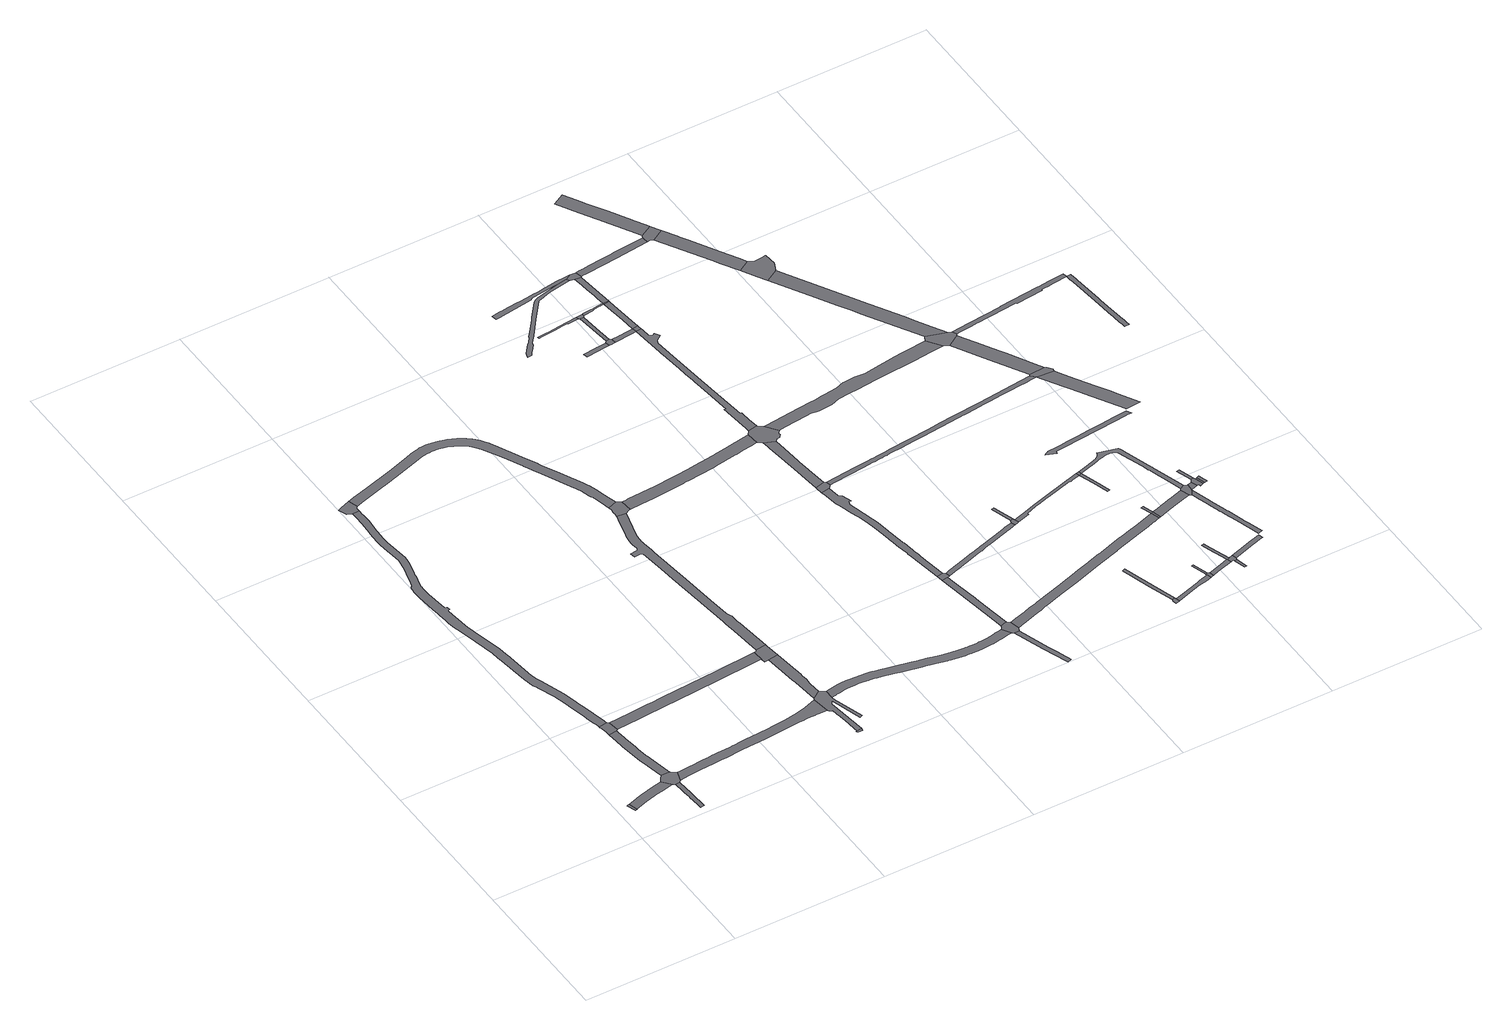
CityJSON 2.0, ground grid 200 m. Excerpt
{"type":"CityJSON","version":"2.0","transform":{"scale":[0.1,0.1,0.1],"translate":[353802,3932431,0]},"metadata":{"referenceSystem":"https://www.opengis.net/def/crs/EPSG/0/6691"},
"CityObjects":{
"road1":{"type":"Road","geometry":[{"type":"MultiSurface","lod":"1","boundaries":[[[0,1,2,3,4,5]]]}]},
"road2":{"type":"Road","attributes":{"RoadStructureAttribute.sectionType":"1"},"geometry":[{"type":"MultiSurface","lod":"1","boundaries":[[[6,7,8,9,10,1,0,11,12,13,14,15,16,17,18]]]}]},
"road3":{"type":"Road","attributes":{"RoadStructureAttribute.sectionType":"1"},"geometry":[{"type":"MultiSurface","lod":"1","boundaries":[[[19,20,21,22,23,24,25,26,27,28,29,30,31,32]]]}]},
"road4":{"type":"Road","geometry":[{"type":"MultiSurface","lod":"1","boundaries":[[[17,23,22,33,34,35,36,37,38,18]]]}]},
"road5":{"type":"Road","attributes":{"RoadStructureAttribute.sectionType":"1"},"geometry":[{"type":"MultiSurface","lod":"1","boundaries":[[[39,40,41,42,43,44,45,46,47,48,49,36,35,50,51,52,53,54,55,56,57,58,59,60]]]}]},
"road6":{"type":"Road","geometry":[{"type":"MultiSurface","lod":"1","boundaries":[[[61,62,63,64,65,66,67,39,60,68,69]]]}]},
"road7":{"type":"Road","attributes":{"RoadStructureAttribute.sectionType":"1"},"geometry":[{"type":"MultiSurface","lod":"1","boundaries":[[[70,71,72,73,74,75,76,77,78,79,80,81,82,83,84,85,86,87,88,89,90,91,92,93,94,95,96,97,98,99,100,101,102,103,104,105,106,107,108,109,110,111,112,113,114,115,116,117,118,119,120,121,122,123,124,125,126,127,128,129,130,131,132,133,134,135,136,137,138,139,140,141,142,62,61,143,144,145,146,147,148,149,150,151,152,153,154,155,156,157,158,159,160,161,162,163,164,165,166,167,168,169,170,171,172,173,174,175,176,177,178,179,180,181,182,183,184,185,186,187,188,189,190,191,192,193,194,195,196,197,198,199]]]}]},
"road8":{"type":"Road","geometry":[{"type":"MultiSurface","lod":"1","boundaries":[[[199,198,200,201,202,203,204,205,206]]]}]},
"road9":{"type":"Road","attributes":{"RoadStructureAttribute.sectionType":"1"},"geometry":[{"type":"MultiSurface","lod":"1","boundaries":[[[33,207,208,209,210,211,212,213,214,215,216,217,218,219,220,221,222,223,224,225,226,227,228,229,230,231,232,233,234,235,236,237,238,239,240,241,242,243,244,245,246,247,248,249,250,251,252,253,254,255,256,257,34]]]}]},
"road10":{"type":"Road","attributes":{"RoadStructureAttribute.sectionType":"1"},"geometry":[{"type":"MultiSurface","lod":"1","boundaries":[[[258,259,260,261,262,263,264,265,69,68,266,267,268,269,270,271,272,273,274,275,276,277]]]}]},
"road11":{"type":"Road","geometry":[{"type":"MultiSurface","lod":"1","boundaries":[[[278,279,280,281,282,283,284]]]}]},
"road12":{"type":"Road","attributes":{"RoadStructureAttribute.sectionType":"1"},"geometry":[{"type":"MultiSurface","lod":"1","boundaries":[[[201,285,286,287,288,289,290,291,292,293,294,295,296,297,298,299,300,301,302,303,304,305,306,307,308,309,310,311,312,313,314,315,316,317,318,319,320,321,322,323,324,325,326,327,328,329,330,331,332,333,334,335,336,337,338,339,340,341,342,343,344,345,346,347,348,349,350,351,352,353,354,355,356,357,358,359,360,361,362,363,364,365,366,367,368,369,370,371,372,373,202]]]}]},
"road13":{"type":"Road","geometry":[{"type":"MultiSurface","lod":"1","boundaries":[[[374,375,376,377,234,233,378,379,380,381,382,383,384,385,282,281,386,387,388,389,390,391,392,393,394,395,396]]]}]},
"road14":{"type":"Road","geometry":[{"type":"MultiSurface","lod":"1","boundaries":[[[375,397,398,399,400,401,402,403,404,405,406,407,408,409,410,411,412,413,414,376]]]}]},
"road15":{"type":"Road","geometry":[{"type":"MultiSurface","lod":"1","boundaries":[[[415,411,410,416,417,418,419,258,277]]]}]},
"road16":{"type":"Road","geometry":[{"type":"MultiSurface","lod":"1","boundaries":[[[420,421,422,423,424,425,426,427,428,429,430,431,432,433,434,435,436,437,438,439,440,441,442,443,444,445,446,447,448,449,450,451,452,453,454,455,456,457,458,459,460,461,462,463,464,465,466,467,468,469,470,471,472,473,418,417]]]}]},
"road17":{"type":"Road","geometry":[{"type":"MultiSurface","lod":"1","boundaries":[[[331,474,475,476,477,478,443,442,479,480,481,332]]]}]},
"road18":{"type":"Road","attributes":{"RoadStructureAttribute.sectionType":"1"},"geometry":[{"type":"MultiSurface","lod":"1","boundaries":[[[396,482,483,484,485,486,487,488,489,490,491,492,493,494,495,496,497,498,499,500,501,502,503,504,505,506,507,508,509,510,511,512,513,514,515,516,517,518,519,520,521,522,523,524,525,526,527,528,529,530,531,532,533,534,535,536,537,538,539,540,541,542,543,544,545,546,547,548,549,550,551,552,553,554,555,556,557,558,559,560,561,562,563,564,565,566,567,568,569,570,571,572,573,574,575,576,577,578,579,580,581,582,583,584,585,586,587,588,589,590,591,592,593,374]]]}]},
"road19":{"type":"Road","attributes":{"RoadStructureAttribute.sectionType":"1"},"geometry":[{"type":"MultiSurface","lod":"1","boundaries":[[[594,595,596,597,598,599,600,601,602,603,604,605,606,607,608,609,481,480,610,611,612,613,614,615,616,617,618,619,620,621,622,623]]]}]},
"road20":{"type":"Road","geometry":[{"type":"MultiSurface","lod":"1","boundaries":[[[624,625,626,627,628,629,630,631,541,540,632,633]]]}]},
"road21":{"type":"Road","attributes":{"RoadStructureAttribute.sectionType":"1"},"geometry":[{"type":"MultiSurface","lod":"1","boundaries":[[[632,634,635,636,637,638,639,640,641,633]]]}]},
"road22":{"type":"Road","attributes":{"RoadStructureAttribute.sectionType":"1"},"geometry":[{"type":"MultiSurface","lod":"1","boundaries":[[[627,642,643,644,645,646,647,648,649,650,651,652,653,654,628]]]}]},
"road23":{"type":"Road","geometry":[{"type":"MultiSurface","lod":"1","boundaries":[[[655,656,657,651,650,658]]]}]},
"road24":{"type":"Road","attributes":{"RoadStructureAttribute.sectionType":"1"},"geometry":[{"type":"MultiSurface","lod":"1","boundaries":[[[659,660,661,662,663,664,665,666,667,668,669,670,671,672,673,674,675,676,677,678,657,656,679,680,681,682,683,684,685,686,687,688,689,690,691,692,693,694,695,696,697,698,699,700,701,702]]]}]},
"road25":{"type":"Road","geometry":[{"type":"MultiSurface","lod":"1","boundaries":[[[703,704,705,706,707,708,659,702]]]}]},
"road26":{"type":"Road","attributes":{"RoadStructureAttribute.sectionType":"1"},"geometry":[{"type":"MultiSurface","lod":"1","boundaries":[[[709,710,711,712,713,714,715,716,717,718,719,720,721,722,723]]]}]},
"road27":{"type":"Road","attributes":{"RoadStructureAttribute.sectionType":"1"},"geometry":[{"type":"MultiSurface","lod":"1","boundaries":[[[724,725,726,727,728,729,730,731,732,733]]]}]},
"road28":{"type":"Road","attributes":{"RoadStructureAttribute.sectionType":"1"},"geometry":[{"type":"MultiSurface","lod":"1","boundaries":[[[734,735,736,737,738,739,740,741,742,743,744,745,746,747,748,749,750,751,752,753,754,755,756,757,758,759,760,761,762,763,764,765,766,767,768,769,770,771,772]]]}]},
"road29":{"type":"Road","attributes":{"RoadStructureAttribute.sectionType":"1"},"geometry":[{"type":"MultiSurface","lod":"1","boundaries":[[[773,774,775,776,777,778,779,780,781,707,706,782,783,784,785,786,787,788]]]}]},
"road30":{"type":"Road","attributes":{"RoadStructureAttribute.sectionType":"1"},"geometry":[{"type":"MultiSurface","lod":"1","boundaries":[[[789,790,791,792,793,794,795,796,797,798,799,800,801,802,803,804,805,806,807,808,809,810,811,734,812]]]}]},
"road31":{"type":"Road","geometry":[{"type":"MultiSurface","lod":"1","boundaries":[[[594,623,773,788,813,814,815,816,817,818,819,820]]]}]},
"road32":{"type":"Road","geometry":[{"type":"MultiSurface","lod":"1","boundaries":[[[733,732,821,822,823,824,825,826]]]}]},
"road33":{"type":"Road","attributes":{"RoadStructureAttribute.sectionType":"1"},"geometry":[{"type":"MultiSurface","lod":"1","boundaries":[[[825,827,828,829,830,831,832,826]]]}]},
"road34":{"type":"Road","geometry":[{"type":"MultiSurface","lod":"1","boundaries":[[[723,722,833,830,829,834,835]]]}]},
"road35":{"type":"Road","attributes":{"RoadStructureAttribute.sectionType":"1"},"geometry":[{"type":"MultiSurface","lod":"1","boundaries":[[[836,837,838,839,840,841,842,843,844,845,846,847,848,849,850,851,852,853,854,855,856,857,858,859,860,861,862,863,864,865,866,867,868,869,870,655,658]]]}]},
"road36":{"type":"Road","attributes":{"RoadStructureAttribute.sectionType":"1"},"geometry":[{"type":"MultiSurface","lod":"1","boundaries":[[[819,871,872,873,874,875,876,877,878,879,880,881,882,883,884,885,886,887,888,889,890,891,892,893,894,895,896,897,898,899,900,901,902,903,904,905,820]]]}]},
"road37":{"type":"Road","attributes":{"RoadStructureAttribute.sectionType":"1"},"geometry":[{"type":"MultiSurface","lod":"1","boundaries":[[[906,907,908,909,910,911,912,913,824,823,914,915,916,917,918,889]]]}]},
"road38":{"type":"Road","attributes":{"RoadStructureAttribute.sectionType":"1"},"geometry":[{"type":"MultiSurface","lod":"1","boundaries":[[[834,919,920,921,922,923,924,925,926,927,928,929,930,931,932,933,934,935,936,835]]]}]},
"road39":{"type":"Road","geometry":[{"type":"MultiSurface","lod":"1","boundaries":[[[906,889,888,937]]]}]},
"road40":{"type":"Road","attributes":{"RoadStructureAttribute.sectionType":"1"},"geometry":[{"type":"MultiSurface","lod":"1","boundaries":[[[938,939,940,906,937,941,942,943,928]]]}]},
"road41":{"type":"Road","geometry":[{"type":"MultiSurface","lod":"1","boundaries":[[[943,944,929,928]]]}]},
"road42":{"type":"Road","attributes":{"RoadStructureAttribute.sectionType":"1"},"geometry":[{"type":"MultiSurface","lod":"1","boundaries":[[[945,946,947,948,949,950,951,952,929,944]]]}]},
"road43":{"type":"Road","geometry":[{"type":"MultiSurface","lod":"1","boundaries":[[[734,772,953,954,955,956,957,947,946,958,959,812]]]}]},
"road44":{"type":"Road","attributes":{"RoadStructureAttribute.sectionType":"1"},"geometry":[{"type":"MultiSurface","lod":"1","boundaries":[[[624,960,961,962,963,964,965,966,967,968,969,970,971,972,973,974,975,976,977,978,979,980,981,982,983,984,985,986,987,988,989,990,991,992,993,994,995,996,997,998,999,1000,1001,1002,1003,1004,1005,1006,1007,1008,1009,1010,1011,1012,1013,1014,1015,1016,1017,1018,1019,625]]]}]},
"road45":{"type":"Road","geometry":[{"type":"MultiSurface","lod":"1","boundaries":[[[853,1020,1021,1022,1023,1024,854]]]}]},
"road46":{"type":"Road","attributes":{"RoadStructureAttribute.sectionType":"1"},"geometry":[{"type":"MultiSurface","lod":"1","boundaries":[[[1023,1025,1026,1024]]]}]},
"road47":{"type":"Road","attributes":{"RoadStructureAttribute.sectionType":"1"},"geometry":[{"type":"MultiSurface","lod":"1","boundaries":[[[1027,1028,1029,1030,1031,1032]]]}]},
"road48":{"type":"Road","geometry":[{"type":"MultiSurface","lod":"1","boundaries":[[[1031,1033,1034,1035,1036,1032]]]}]},
"road49":{"type":"Road","attributes":{"RoadStructureAttribute.sectionType":"1"},"geometry":[{"type":"MultiSurface","lod":"1","boundaries":[[[1037,1038,1039,1040,1041,1042,1043,1044,1045,1046,1047,1048,959,958,1049,1050,1051,1052,1053,1054,1055]]]}]},
"road50":{"type":"Road","attributes":{"RoadStructureAttribute.sectionType":"1"},"geometry":[{"type":"MultiSurface","lod":"1","boundaries":[[[1056,1057,1058,1059,1060,1061,1036,1035,1062,1063,1064,1065,1066]]]}]},
"road51":{"type":"Road","attributes":{"RoadStructureAttribute.sectionType":"1"},"geometry":[{"type":"MultiSurface","lod":"1","boundaries":[[[817,1067,1068,1069,1070,1071,1072,1073,1074,1075,1076,1077,1078,1079,1080,1081,1082,1083,1084,1085,1086,1087,1088,1089,1090,1091,1092,1093,1094,1095,1096,1097,1098,1099,1100,1101,1102,1103,1104,1105,1106,1107,1108,1109,818]]]}]},
"road52":{"type":"Road","attributes":{"RoadStructureAttribute.sectionType":"1"},"geometry":[{"type":"MultiSurface","lod":"1","boundaries":[[[1110,1111,1112,1113,1114,1115,1116,1117,1118,1119,1120,1121,1122,1123,704,703,1124,1125,1126,1127,1128,1129,1130,1131,1132,1133,1134,1135,1136,1137,1138,1139,1140,1141,1142,1143,1144,1145,1146,1147,1148,1149,1150,1151,1152,1153,1154,1155,1156,1157,1158,1159,1160,1161,1162,1163,1164]]]}]},
"road53":{"type":"Road","attributes":{"RoadStructureAttribute.sectionType":"1"},"geometry":[{"type":"MultiSurface","lod":"1","boundaries":[[[1021,1165,1166,1167,1168,1169,1170,1171,1172,1173,1174,1175,1176,1177,1178,1179,1180,1181,1182,1022]]]}]},
"road54":{"type":"Road","attributes":{"RoadStructureAttribute.sectionType":"1"},"geometry":[{"type":"MultiSurface","lod":"1","boundaries":[[[1183,1184,1185,1186,1187,1188]]]}]},
"road55":{"type":"Road","geometry":[{"type":"MultiSurface","lod":"1","boundaries":[[[1066,1189,1190,1191,1183,1188,1056]]]}]},
"road56":{"type":"Road","attributes":{"function":"3","RoadStructureAttribute.sectionType":"1"},"geometry":[{"type":"MultiSurface","lod":"1","boundaries":[[[1192,1193,1194,1195,1196,1197,1198,1199,1200,1201,1202,1203,1204,1205,1206]]]}]},
"road57":{"type":"Road","geometry":[{"type":"MultiSurface","lod":"1","boundaries":[[[1205,1055,1054,1207,1208,1209,1210,1206]]]}]},
"road58":{"type":"Road","attributes":{"RoadStructureAttribute.sectionType":"1"},"geometry":[{"type":"MultiSurface","lod":"1","boundaries":[[[1190,1211,1212,1213,1214,1215,1216,1217,1218,1191]]]}]},
"road59":{"type":"Road","attributes":{"function":"3","RoadStructureAttribute.sectionType":"1"},"geometry":[{"type":"MultiSurface","lod":"1","boundaries":[[[1219,1220,1221,1222,1223,1224,1210,1209,1225,1226,1227,1228,1229,1230]]]}]},
"road60":{"type":"Road","geometry":[{"type":"MultiSurface","lod":"1","boundaries":[[[1231,1232,1176,1175]]]}]},
"road61":{"type":"Road","attributes":{"RoadStructureAttribute.sectionType":"1"},"geometry":[{"type":"MultiSurface","lod":"1","boundaries":[[[1175,1233,1234,1235,1236,1237,1231]]]}]},
"road62":{"type":"Road","attributes":{"RoadStructureAttribute.sectionType":"1"},"geometry":[{"type":"MultiSurface","lod":"1","boundaries":[[[1238,1239,1240,1241,1242,1216]]]}]},
"road63":{"type":"Road","attributes":{"RoadStructureAttribute.sectionType":"1"},"geometry":[{"type":"MultiSurface","lod":"1","boundaries":[[[1243,1244,1245,1246,1247,1248,1249]]]}]},
"road64":{"type":"Road","geometry":[{"type":"MultiSurface","lod":"1","boundaries":[[[1250,1249,1248,993,992]]]}]},
"road65":{"type":"Road","geometry":[{"type":"MultiSurface","lod":"1","boundaries":[[[1215,1251,1252,1253,1254,1255,1256,1238,1216]]]}]},
"road66":{"type":"Road","attributes":{"RoadStructureAttribute.sectionType":"1"},"geometry":[{"type":"MultiSurface","lod":"1","boundaries":[[[1257,1258,1259,1254,1253]]]}]},
"road67":{"type":"Road","geometry":[{"type":"MultiSurface","lod":"1","boundaries":[[[1229,1260,1261,1262,1263,1264,1265,1266,1267,1230]]]}]},
"road68":{"type":"Road","attributes":{"RoadStructureAttribute.sectionType":"1"},"geometry":[{"type":"MultiSurface","lod":"1","boundaries":[[[1268,1269,1270,1271,1272,1273,1274,1275,1276,1277,1249,1250,1278,1279,1280,1281]]]}]},
"road69":{"type":"Road","attributes":{"RoadStructureAttribute.sectionType":"1"},"geometry":[{"type":"MultiSurface","lod":"1","boundaries":[[[1282,1283,1284,1256,1255,1285,1286,1287,1288,1289]]]}]},
"road70":{"type":"Road","attributes":{"RoadStructureAttribute.sectionType":"1"},"geometry":[{"type":"MultiSurface","lod":"1","boundaries":[[[1290,1291,1292,1293,1294,1295,1296,1297,1298,1299,1300,1301,1302,1303,1304,1305,1306,1307,1308,1309,1310,1311,1312,1313,1314,1315,1316,1317,1318,1319,1320,1321,1322,1323,1324,1325,1326,1327,1328,1232,1231]]]}]},
"road71":{"type":"Road","attributes":{"function":"3","RoadStructureAttribute.sectionType":"1"},"geometry":[{"type":"MultiSurface","lod":"1","boundaries":[[[1329,1330,1331,1332,1333,1334,1335,1336,1337,1338,1339,1340,1262,1261]]]}]},
"road72":{"type":"Road","attributes":{"RoadStructureAttribute.sectionType":"1"},"geometry":[{"type":"MultiSurface","lod":"1","boundaries":[[[1341,1342,1343,1344,1345,1346,1347,1348,1349,1350,1351,1352,1353,1354,1355,1356,1357,1358,1359,1360,1361,1362,1363,1364,1365,1366,1367,1368]]]}]},
"road73":{"type":"Road","geometry":[{"type":"MultiSurface","lod":"1","boundaries":[[[1280,1369,1370,1371,1310,1309,1372,1281]]]}]},
"road74":{"type":"Road","attributes":{"RoadStructureAttribute.sectionType":"1"},"geometry":[{"type":"MultiSurface","lod":"1","boundaries":[[[1369,1373,1374,1375,1376,1377,1378,1379,1380,1381,1382,1383,1384,1385,1386,1387,1388,1389,1390,1391,1392,1393,1394,1395,1396,1397,1398,1399,1400,1370]]]}]},
"road75":{"type":"Road","geometry":[{"type":"MultiSurface","lod":"1","boundaries":[[[1333,1087,1086,1401,1402,1403,1404,1334]]]}]},
"road76":{"type":"Road","attributes":{"RoadStructureAttribute.sectionType":"1"},"geometry":[{"type":"MultiSurface","lod":"1","boundaries":[[[1405,1406,1407,1371,1370]]]}]},
"road77":{"type":"Road","geometry":[{"type":"MultiSurface","lod":"1","boundaries":[[[1406,1408,1409,1410,1411,1412,1413,1407]]]}]},
"road78":{"type":"Road","attributes":{"RoadStructureAttribute.sectionType":"1"},"geometry":[{"type":"MultiSurface","lod":"1","boundaries":[[[1414,1415,1413,1412]]]}]},
"road79":{"type":"Road","attributes":{"RoadStructureAttribute.sectionType":"1"},"geometry":[{"type":"MultiSurface","lod":"1","boundaries":[[[1416,1417,1411,1410]]]}]},
"road80":{"type":"Road","geometry":[{"type":"MultiSurface","lod":"1","boundaries":[[[1416,1418,1419,1417]]]}]},
"road81":{"type":"Road","attributes":{"function":"3","RoadStructureAttribute.sectionType":"1"},"geometry":[{"type":"MultiSurface","lod":"1","boundaries":[[[1420,1421,1422,1423,1424,1425,1426,1402,1401,1427,1428,1429]]]}]},
"road82":{"type":"Road","geometry":[{"type":"MultiSurface","lod":"1","boundaries":[[[1110,1164,1430,1431,1432,1420,1429]]]}]},
"road83":{"type":"Road","attributes":{"RoadStructureAttribute.sectionType":"1"},"geometry":[{"type":"MultiSurface","lod":"1","boundaries":[[[1433,1434,1435,1436,1437,1438,1439,1440,1441,1442,1443,1444,1445,1446,1447,1430,1164]]]}]},
"road84":{"type":"Road","attributes":{"RoadStructureAttribute.sectionType":"1"},"geometry":[{"type":"MultiSurface","lod":"1","boundaries":[[[1448,1449,1450,1451,1452,1453,1454,1455,1456,1457,1458,1459,1460,1461,1462,1463,1464,1465,1466,1467,1468,1469,1470,1471,1472,1473,1404,1403,1474,1475,1476,1477,1478,1479,1480,1481,1482,1483,1484,1485,1486,1487,1488,1489,1490,1491,1492,1493,1494,1465,1495,1496,1497,1498,1499,1500,1501,1502,1503,1504,1505,1506]]]}]}
},
"vertices":[
[214,457,0],[177,574,0],[168,572,0],[148,565,0],[188,450,0],[215,456,0],
[586,692,0],[383,641,0],[356,632,0],[308,616,0],[268,604,0],[216,458,0],[374,510,0],[515,549,0],[520,550,0],[650,578,0],[768,600,0],[783,603,0],[687,710,0],
[899,120,0],[884,343,0],[883,364,0],[870,591,0],[808,583,0],[812,533,0],[815,498,0],[822,421,0],[831,319,0],[831,314,0],[842,166,0],[844,133,0],[847,104,0],[899,113,0],
[891,615,0],[931,746,0],[862,800,0],[747,800,0],[735,782,0],[728,772,0],
[610,1703,0],[623,1562,0],[624,1551,0],[640,1392,0],[642,1367,0],[642,1366,0],[651,1310,0],[678,1148,0],[679,1140,0],[703,1021,0],[742,825,0],[854,830,0],[853,834,0],[806,1070,0],[788,1160,0],[783,1186,0],[760,1327,0],[755,1365,0],[733,1553,0],[731,1570,0],[719,1680,0],[716,1713,0],
[696,1891,0],[586,1874,0],[588,1858,0],[589,1855,0],[593,1829,0],[601,1783,0],[603,1769,0],[735,1731,0],[720,1873,0],
[111,6372,0],[112,6355,0],[112,6246,0],[102,6060,0],[102,6052,0],[97,5959,0],[95,5898,0],[97,5838,0],[98,5818,0],[105,5751,0],[133,5539,0],[137,5488,0],[135,5462,0],[126,5388,0],[119,5358,0],[92,5250,0],[87,5228,0],[79,5194,0],[71,5162,0],[66,5141,0],[59,5111,0],[34,5024,0],[19,5026,0],[16,5022,0],[14,5012,0],[9,4982,0],[5,4952,0],[5,4943,0],[3,4892,0],[4,4862,0],[6,4832,0],[23,4650,0],[37,4510,0],[38,4498,0],[40,4469,0],[50,4374,0],[50,4365,0],[56,4307,0],[59,4275,0],[64,4242,0],[70,4209,0],[77,4177,0],[85,4140,0],[85,4137,0],[109,4043,0],[109,4042,0],[122,3984,0],[213,3578,0],[226,3474,0],[228,3456,0],[283,3011,0],[304,2923,0],[306,2914,0],[309,2899,0],[313,2866,0],[313,2865,0],[331,2829,0],[341,2808,0],[426,2574,0],[435,2541,0],[445,2504,0],[450,2479,0],[477,2359,0],[485,2327,0],[496,2280,0],[512,2208,0],[530,2125,0],[541,2076,0],[564,1973,0],[574,1928,0],[577,1918,0],[581,1905,0],[585,1889,0],[687,1932,0],[613,2258,0],[590,2356,0],[586,2373,0],[581,2395,0],[539,2579,0],[431,2888,0],[412,2945,0],[411,2948,0],[392,3030,0],[338,3470,0],[335,3488,0],[322,3597,0],[229,4008,0],[216,4067,0],[206,4113,0],[196,4154,0],[165,4450,0],[167,4460,0],[174,4470,0],[183,4475,0],[191,4475,0],[186,4519,0],[179,4519,0],[170,4520,0],[162,4525,0],[156,4535,0],[127,4817,0],[120,4938,0],[120,4964,0],[121,4968,0],[131,5020,0],[135,5037,0],[145,5083,0],[149,5099,0],[159,5141,0],[160,5148,0],[167,5173,0],[174,5207,0],[180,5228,0],[207,5337,0],[214,5367,0],[223,5428,0],[227,5488,0],[222,5548,0],[194,5762,0],[188,5822,0],[187,5841,0],[185,5898,0],[187,5955,0],[192,6046,0],[193,6079,0],[202,6244,0],[202,6356,0],[201,6373,0],[201,6439,0],[111,6438,0],
[200,6493,0],[220,6521,0],[181,6637,0],[123,6617,0],[49,6591,0],[6,6574,0],[49,6463,0],
[1018,633,0],[1034,635,0],[1120,645,0],[1187,648,0],[1191,648,0],[1358,658,0],[1364,659,0],[1370,660,0],[1469,665,0],[1552,669,0],[1726,683,0],[1730,683,0],[1876,691,0],[1907,693,0],[2090,707,0],[2273,721,0],[2454,736,0],[2557,742,0],[2637,747,0],[2658,748,0],[2720,749,0],[2779,750,0],[2790,751,0],[2819,751,0],[2842,751,0],[2904,749,0],[2936,748,0],[2908,975,0],[2807,941,0],[2754,925,0],[2628,892,0],[2447,862,0],[2264,842,0],[2227,840,0],[2081,831,0],[1898,817,0],[1842,812,0],[1719,803,0],[1716,802,0],[1678,801,0],[1543,794,0],[1522,792,0],[1467,788,0],[1430,786,0],[1360,779,0],[1349,778,0],[1275,773,0],[1233,770,0],[1169,766,0],[1107,761,0],[980,750,0],
[2752,2024,0],[2223,1984,0],[1471,1928,0],[1382,1922,0],[1373,1921,0],[1331,1918,0],[1250,1912,0],[998,1892,0],[1042,1753,0],[1483,1785,0],[1505,1787,0],[1533,1789,0],[1563,1791,0],[1853,1813,0],[1919,1818,0],[2084,1830,0],[2296,1846,0],[2512,1862,0],[2738,1879,0],[2763,1880,0],
[3051,251,0],[3106,247,0],[3107,259,0],[3107,278,0],[3048,273,0],[3035,272,0],[3036,254,0],
[338,6555,0],[566,6623,0],[752,6677,0],[938,6731,0],[1161,6802,0],[1278,6839,0],[1325,6850,0],[1363,6858,0],[1398,6863,0],[1432,6864,0],[1526,6859,0],[1577,6849,0],[1600,6843,0],[1627,6837,0],[1676,6817,0],[1696,6808,0],[1719,6797,0],[1745,6782,0],[1764,6771,0],[1805,6743,0],[1845,6709,0],[1881,6672,0],[1915,6632,0],[1947,6579,0],[1953,6570,0],[1958,6560,0],[1964,6551,0],[2059,6367,0],[2133,6222,0],[2160,6163,0],[2181,6119,0],[2192,6096,0],[2201,6078,0],[2219,6040,0],[2247,5982,0],[2297,5877,0],[2484,5486,0],[2501,5450,0],[2511,5429,0],[2525,5395,0],[2562,5278,0],[2570,5254,0],[2579,5245,0],[2589,5209,0],[2607,5147,0],[2631,5044,0],[2642,4990,0],[2758,5031,0],[2749,5070,0],[2706,5242,0],[2684,5320,0],[2646,5430,0],[2632,5465,0],[2615,5499,0],[2479,5785,0],[2430,5887,0],[2378,5996,0],[2354,6044,0],[2349,6055,0],[2256,6249,0],[2098,6576,0],[2089,6594,0],[2062,6643,0],[2034,6689,0],[2001,6733,0],[1963,6778,0],[1935,6803,0],[1882,6847,0],[1852,6869,0],[1798,6901,0],[1747,6925,0],[1692,6947,0],[1639,6964,0],[1605,6973,0],[1557,6982,0],[1516,6989,0],[1450,6994,0],[1434,6995,0],[1396,6994,0],[1344,6989,0],[1317,6983,0],[1290,6977,0],[1255,6968,0],[1217,6956,0],[1142,6930,0],[981,6875,0],[851,6833,0],[468,6723,0],[267,6664,0],
[3097,1027,0],[3030,1074,0],[2924,1000,0],[2918,991,0],[2956,731,0],[2980,711,0],[2993,712,0],[3003,642,0],[3013,582,0],[3014,573,0],[3023,492,0],[3042,327,0],[3066,617,0],[3041,819,0],[3061,849,0],[3072,866,0],[3075,855,0],[3133,660,0],[3196,452,0],[3231,462,0],[3165,681,0],[3109,867,0],[3098,904,0],
[3010,1243,0],[3009,1249,0],[3009,1253,0],[3009,1261,0],[3010,1265,0],[3011,1269,0],[3017,1338,0],[3017,1339,0],[3017,1340,0],[3013,1366,0],[3008,1406,0],[3006,1423,0],[2975,1686,0],[2956,1845,0],[2825,1829,0],[2875,1400,0],[2875,1396,0],[2882,1340,0],
[2770,1824,0],[2932,2043,0],[2929,2066,0],[2797,2051,0],[2778,2026,0],
[2875,2526,0],[2869,2587,0],[2861,2684,0],[2858,2691,0],[2832,2760,0],[2832,2764,0],[2806,2987,0],[2743,3550,0],[2736,3610,0],[2717,3779,0],[2684,4072,0],[2677,4130,0],[2666,4224,0],[2661,4267,0],[2659,4291,0],[2657,4311,0],[2657,4335,0],[2658,4367,0],[2658,4392,0],[2666,4432,0],[2668,4440,0],[2670,4447,0],[2762,4803,0],[2640,4817,0],[2630,4761,0],[2560,4493,0],[2554,4470,0],[2549,4444,0],[2548,4440,0],[2545,4413,0],[2542,4387,0],[2541,4351,0],[2541,4340,0],[2541,4325,0],[2541,4321,0],[2543,4309,0],[2549,4239,0],[2551,4223,0],[2533,4201,0],[2442,4190,0],[2450,4122,0],[2539,4133,0],[2563,4114,0],[2594,3842,0],[2615,3658,0],[2617,3638,0],[2624,3576,0],[2676,3119,0],[2682,3058,0],[2728,2657,0],[2733,2611,0],[2739,2558,0],[2741,2537,0],[2744,2519,0],
[2649,4938,0],[2649,4931,0],[2647,4908,0],[2647,4875,0],[2646,4871,0],[2815,4834,0],[2833,4835,0],[2818,4995,0],
[3111,907,0],[3149,916,0],[3155,917,0],[3184,923,0],[3202,928,0],[3217,929,0],[3253,935,0],[3289,940,0],[3314,942,0],[3326,943,0],[3360,945,0],[3396,948,0],[3431,948,0],[3468,947,0],[3504,946,0],[3540,943,0],[3568,941,0],[3574,941,0],[3588,939,0],[3611,936,0],[3643,932,0],[3679,925,0],[3713,919,0],[3776,907,0],[3972,864,0],[3986,862,0],[4081,842,0],[4205,816,0],[4253,807,0],[4287,799,0],[4289,799,0],[4345,787,0],[4365,783,0],[4469,761,0],[4548,743,0],[4561,741,0],[4592,735,0],[4634,728,0],[4679,723,0],[4721,717,0],[4764,712,0],[4806,710,0],[4848,706,0],[4849,706,0],[4895,705,0],[4935,705,0],[4974,705,0],[4980,705,0],[5025,707,0],[5066,711,0],[5111,715,0],[5155,719,0],[5179,722,0],[5192,724,0],[5195,724,0],[5240,731,0],[5282,739,0],[5360,755,0],[5416,763,0],[5348,875,0],[5341,873,0],[5300,865,0],[5259,857,0],[5220,849,0],[5181,843,0],[5163,840,0],[5142,837,0],[5100,833,0],[5083,831,0],[5059,829,0],[5017,827,0],[5001,826,0],[4968,824,0],[4938,825,0],[4896,825,0],[4855,826,0],[4843,826,0],[4813,829,0],[4774,831,0],[4733,837,0],[4692,841,0],[4653,848,0],[4585,859,0],[4570,862,0],[4419,893,0],[4411,896,0],[4409,897,0],[4381,901,0],[4290,920,0],[4289,921,0],[4251,929,0],[4192,942,0],[3997,982,0],[3947,993,0],[3801,1023,0],[3739,1036,0],[3720,1040,0],[3699,1043,0],[3664,1051,0],[3625,1055,0],[3624,1055,0],[3593,1057,0],[3429,1067,0],[3411,1067,0],[3392,1067,0],[3314,1061,0],[3275,1058,0],[3238,1054,0],[3196,1047,0],[3190,1046,0],[3181,1045,0],[3158,1041,0],
[4645,5210,0],[4575,5198,0],[4341,5159,0],[4339,5158,0],[4179,5131,0],[4121,5124,0],[3855,5088,0],[3751,5075,0],[3585,5057,0],[3517,5050,0],[3512,5049,0],[3473,5044,0],[3337,5027,0],[3292,5023,0],[2906,5001,0],[2888,4999,0],[2981,4844,0],[3177,4857,0],[3586,4895,0],[3604,4897,0],[3664,4904,0],[3830,4923,0],[4024,4945,0],[4058,4951,0],[4337,4996,0],[4339,4996,0],[4359,4999,0],[4467,5017,0],[4573,5032,0],[4660,5045,0],
[5531,798,0],[5503,923,0],[5484,937,0],[5462,954,0],[5381,925,0],[5368,900,0],[5362,892,0],[5361,889,0],[5441,747,0],[5505,745,0],
[5579,339,0],[5589,312,0],[5632,200,0],[5703,3,0],[5760,23,0],[5688,221,0],[5681,238,0],[5645,332,0],
[5433,1135,0],[5404,1310,0],[5390,1399,0],[5389,1407,0],[5386,1425,0],[5369,1530,0],[5367,1542,0],[5309,1877,0],[5298,1952,0],[5216,1941,0],[5269,1615,0],[5318,1311,0],[5348,1128,0],
[5311,2017,0],[5285,2033,0],[5200,2025,0],[5328,1961,0],
[4840,3930,0],[4846,3889,0],[4881,3683,0],[4892,3639,0],[4924,3532,0],[4933,3502,0],[4964,3398,0],[4976,3360,0],[5008,3252,0],[5030,3134,0],[5057,2960,0],[5081,2807,0],[5084,2787,0],[5094,2720,0],[5113,2596,0],[5121,2546,0],[5123,2529,0],[5137,2441,0],[5149,2358,0],[5166,2250,0],[5244,2297,0],[5226,2417,0],[5223,2438,0],[5219,2465,0],[5207,2541,0],[5205,2559,0],[5182,2708,0],[5180,2717,0],[5177,2736,0],[5147,2934,0],[5140,2978,0],[5138,2994,0],[5125,3075,0],[5111,3165,0],[5090,3252,0],[5060,3380,0],[5025,3509,0],[5003,3593,0],[5017,3630,0],[5021,3641,0],[5049,3634,0],[5005,3760,0],[4970,3795,0],[4947,3945,0],
[4988,3992,0],[4975,4051,0],[4957,4065,0],[4950,4071,0],[4826,4033,0],[4829,4014,0],
[3894,7923,0],[3711,7904,0],[3643,7896,0],[3611,7893,0],[3482,7880,0],[3491,7859,0],[3541,7865,0],[3627,7874,0],[3723,7885,0],[3809,7894,0],[3896,7904,0],[3897,7893,0],[4024,7907,0],[4040,7909,0],[4036,7940,0],
[4082,7393,0],[3998,7384,0],[3960,7380,0],[3940,7378,0],[3776,7360,0],[3782,7300,0],[3948,7318,0],[4031,7327,0],[4100,7335,0],[4094,7395,0],
[4277,8547,0],[4163,8526,0],[3987,8493,0],[3843,8454,0],[3830,8449,0],[3818,8444,0],[3808,8440,0],[3800,8435,0],[3789,8427,0],[3775,8417,0],[3766,8410,0],[3761,8404,0],[3601,8199,0],[3581,8172,0],[3448,8002,0],[3400,7940,0],[3398,7928,0],[3346,7858,0],[3337,7851,0],[3318,7835,0],[3229,7717,0],[3212,7684,0],[3206,7649,0],[3260,7656,0],[3288,7692,0],[3308,7719,0],[3328,7745,0],[3372,7801,0],[3381,7835,0],[3456,7930,0],[3620,8142,0],[3808,8387,0],[3813,8392,0],[3817,8395,0],[3823,8398,0],[3835,8402,0],[3855,8409,0],[4001,8456,0],[4304,8512,0],
[4718,5005,0],[4729,4912,0],[4732,4884,0],[4758,4664,0],[4772,4540,0],[4772,4535,0],[4776,4502,0],[4820,4094,0],[4826,4036,0],[4942,4119,0],[4900,4513,0],[4896,4546,0],[4888,4626,0],[4872,4788,0],[4863,4882,0],[4857,4944,0],
[4310,8592,0],[4162,8579,0],[4074,8567,0],[3997,8555,0],[3896,8540,0],[3819,8529,0],[3798,8526,0],[3650,8509,0],[3575,8501,0],[3493,8491,0],[3398,8480,0],[3394,8480,0],[3342,8474,0],[3231,8461,0],[3243,8388,0],[3287,8393,0],[3402,8410,0],[3404,8411,0],[3758,8465,0],[3771,8481,0],[3866,8495,0],[4120,8531,0],[4161,8535,0],[4352,8596,0],
[4885,4981,0],[4926,4986,0],[4959,5026,0],[4955,5049,0],[4987,5087,0],[4869,5237,0],[4807,5287,0],[4687,5262,0],
[4135,7339,0],[4138,7339,0],[4186,7344,0],[4179,7404,0],[4156,7423,0],[4111,7419,0],
[4131,7660,0],[4130,7671,0],[4106,7897,0],[4061,7892,0],[4085,7665,0],[4086,7656,0],
[4061,7893,0],[4124,7921,0],[4121,7950,0],
[5374,1976,0],[5425,1990,0],[5487,2010,0],[5607,2048,0],[5808,2112,0],[5841,2122,0],[5850,2125,0],[5869,2131,0],[5899,2140,0],[5934,2152,0],[5967,2162,0],[6025,2180,0],[6086,2199,0],[6128,2212,0],[6314,2271,0],[6327,2275,0],[6395,2297,0],[6419,2304,0],[6400,2362,0],[6293,2329,0],[6279,2324,0],[6267,2320,0],[6121,2274,0],[5909,2207,0],[5899,2203,0],[5865,2193,0],[5846,2187,0],[5840,2185,0],[5807,2175,0],[5757,2159,0],[5749,2157,0],[5590,2106,0],[5407,2047,0],[5375,2038,0],[5329,2024,0],
[4801,5347,0],[4799,5366,0],[4780,5538,0],[4779,5569,0],[4758,5568,0],[4720,5920,0],[4686,6228,0],[4625,6795,0],[4594,7078,0],[4615,7122,0],[4646,7147,0],[4685,7172,0],[4642,7239,0],[4613,7223,0],[4575,7252,0],[4563,7361,0],[4562,7368,0],[4561,7385,0],[4486,7376,0],[4533,6937,0],[4536,6910,0],[4545,6831,0],[4547,6812,0],[4571,6585,0],[4584,6469,0],[4599,6327,0],[4603,6297,0],[4609,6237,0],[4615,6186,0],[4637,5985,0],[4660,5768,0],[4666,5719,0],[4641,5716,0],[4647,5655,0],[4682,5311,0],
[4479,7437,0],[4423,7431,0],[4367,7425,0],[4366,7425,0],[4315,7419,0],[4313,7419,0],[4291,7416,0],[4288,7416,0],[4300,7356,0],[4321,7359,0],[4365,7363,0],[4367,7364,0],[4425,7370,0],
[4142,7923,0],[4255,7935,0],[4258,7936,0],[4257,7947,0],[4268,7948,0],[4341,7956,0],[4372,7959,0],[4374,7959,0],[4398,7962,0],[4422,7964,0],[4420,7983,0],[4397,7980,0],[4374,7978,0],[4372,7977,0],[4347,7975,0],[4269,7966,0],[4251,7964,0],[4138,7952,0],
[4554,7445,0],
[4430,7887,0],[4459,7624,0],[4469,7531,0],[4542,7559,0],[4506,7886,0],[4496,7973,0],
[4495,7986,0],
[4462,8288,0],[4440,8489,0],[4363,8499,0],[4377,8374,0],[4378,8358,0],[4387,8278,0],[4403,8137,0],[4408,8086,0],
[4305,8512,0],[4311,8513,0],[4320,8512,0],[4327,8511,0],[4334,8509,0],[4449,8503,0],[4429,8590,0],
[5581,813,0],[5624,827,0],[5823,889,0],[5915,920,0],[5980,941,0],[6020,954,0],[6154,996,0],[6325,1051,0],[6493,1103,0],[6524,1113,0],[6663,1158,0],[6734,1180,0],[6830,1212,0],[7000,1266,0],[7079,1290,0],[7176,1320,0],[7177,1321,0],[7178,1321,0],[7354,1376,0],[7532,1432,0],[7698,1485,0],[7711,1489,0],[7758,1504,0],[7762,1505,0],[7766,1507,0],[7769,1508,0],[7778,1510,0],[7792,1515,0],[7807,1520,0],[7833,1528,0],[7852,1534,0],[7871,1540,0],[7876,1541,0],[7840,1656,0],[7831,1654,0],[7674,1602,0],[7663,1599,0],[7552,1564,0],[7495,1547,0],[7327,1496,0],[7320,1493,0],[7144,1438,0],[7141,1436,0],[7090,1420,0],[6972,1383,0],[6968,1382,0],[6806,1331,0],[6794,1327,0],[6694,1295,0],[6627,1274,0],[6578,1258,0],[6450,1217,0],[6291,1165,0],[6118,1111,0],[5944,1057,0],[5915,1048,0],[5857,1031,0],[5822,1021,0],[5734,993,0],[5585,948,0],
[6461,2318,0],[6482,2324,0],[6463,2382,0],[6455,2408,0],[6417,2396,0],
[6369,2682,0],[6331,2670,0],
[7208,616,0],[7084,1008,0],[7046,996,0],[7170,604,0],[7272,282,0],[7310,294,0],
[7263,251,0],[7278,204,0],[7333,222,0],[7318,269,0],
[5335,8690,0],[5165,8671,0],[4993,8652,0],[4934,8646,0],[4806,8632,0],[4627,8612,0],[4587,8608,0],[4524,8601,0],[4517,8600,0],[4507,8599,0],[4497,8598,0],[4488,8596,0],[4498,8509,0],[4508,8510,0],[4523,8511,0],[4550,8514,0],[4963,8558,0],[5400,8605,0],[5390,8696,0],
[7831,431,0],[7707,392,0],[7669,380,0],[7495,325,0],[7488,322,0],[7326,271,0],[7500,274,0],[7508,277,0],[7661,325,0],[7773,349,0],[7849,373,0],
[5075,5099,0],[5238,5117,0],[5372,5133,0],[5440,5141,0],[5481,5136,0],[5512,5133,0],[5547,5130,0],[5557,5129,0],[5705,5143,0],[5729,5146,0],[5843,5182,0],[6008,5200,0],[6099,5209,0],[6386,5240,0],[6615,5260,0],[6758,5269,0],[6914,5285,0],[6917,5285,0],[7162,5311,0],[7327,5327,0],[7202,5510,0],[6923,5481,0],[6920,5481,0],[6833,5471,0],[6802,5468,0],[6757,5463,0],[6605,5440,0],[6330,5400,0],[6193,5410,0],[6036,5394,0],[6033,5394,0],[5920,5355,0],[5746,5334,0],[5702,5329,0],[5606,5317,0],[5546,5310,0],[5530,5309,0],[5518,5307,0],[5500,5305,0],[5489,5304,0],[5440,5299,0],[5381,5292,0],[4905,5241,0],
[7896,4370,0],[7176,4291,0],[6797,4250,0],[6619,4231,0],[6439,4211,0],[5877,4150,0],[5857,4148,0],[5818,4143,0],[5765,4137,0],[5722,4133,0],[5654,4125,0],[5631,4123,0],[5566,4116,0],[5399,4098,0],[5057,3999,0],[5260,4022,0],[5334,4030,0],[5399,4037,0],[5468,4045,0],[5533,4052,0],[5602,4060,0],[5642,4064,0],[5683,4069,0],[5703,4071,0],[5714,4072,0],[5735,4075,0],[5780,4079,0],[5805,4082,0],[5826,4084,0],[5875,4090,0],[6011,4105,0],[6196,4124,0],[6381,4145,0],[6402,4147,0],[6459,4153,0],[6573,4166,0],[6738,4184,0],[6798,4191,0],[6873,4199,0],[6895,4201,0],[6917,4203,0],[7096,4223,0],[7117,4225,0],[7222,4237,0],[7278,4243,0],[7283,4243,0],[7455,4263,0],[7485,4266,0],[7599,4278,0],[7706,4290,0],[7813,4301,0],[7824,4303,0],[7857,4306,0],[7910,4312,0],[7954,4317,0],
[6648,2377,0],[6644,2401,0],[6645,2401,0],[6783,2447,0],[6830,2461,0],[6980,2505,0],[7000,2511,0],[7340,2607,0],[7354,2600,0],[7381,2608,0],[7485,2637,0],[7472,2680,0],[6998,2546,0],[6970,2538,0],[6806,2490,0],[6773,2481,0],[6632,2434,0],[6533,2401,0],
[7851,460,0],[7850,463,0],[7788,661,0],[7759,652,0],[7822,452,0],[7823,448,0],
[7877,382,0],[7888,386,0],[7870,443,0],
[5540,8858,0],[5456,9004,0],[5450,9014,0],[5290,9290,0],[5185,9471,0],[5155,9522,0],[5113,9594,0],[5051,9701,0],[4996,9796,0],[4845,9708,0],[4998,9433,0],[4999,9433,0],[5118,9227,0],[5406,8727,0],[5563,8818,0],
[5435,8609,0],[5461,8612,0],[5480,8600,0],[5637,8690,0],
[7967,411,0],[8032,431,0],[8158,471,0],[8161,472,0],[8179,477,0],[8161,535,0],[8158,535,0],[8012,488,0],
[6134,7830,0],[6025,8018,0],[5802,8404,0],[5754,8487,0],[5739,8513,0],[5646,8673,0],[5860,7945,0],[5918,7845,0],[5948,7793,0],[6010,7687,0],[6039,7636,0],[6194,7725,0],
[7524,2654,0],[7512,2692,0],
[7490,2623,0],[7553,2447,0],[7615,2238,0],[7648,2248,0],[7587,2457,0],
[8194,546,0],[8107,798,0],[8074,901,0],[8040,890,0],[8074,787,0],
[7864,1678,0],[7855,1704,0],[7823,1807,0],[7795,1798,0],[7837,1666,0],[7840,1657,0],[7867,1666,0],
[7904,1550,0],
[8209,487,0],[8216,489,0],[8222,468,0],[8251,477,0],[8266,505,0],[8247,563,0],
[8233,432,0],[8265,321,0],[8295,327,0],
[6154,7438,0],[6218,7328,0],[6382,7423,0],[6441,7542,0],[6423,7701,0],[6417,7700,0],[6374,7696,0],[6274,7684,0],
[8182,1767,0],[8124,1748,0],[8029,1718,0],[8018,1714,0],[8010,1711,0],[8009,1711,0],[7946,1691,0],[7894,1675,0],[7881,1670,0],[7877,1669,0],[8045,1595,0],[8218,1649,0],[8373,1697,0],[8334,1813,0],
[8690,703,0],[8533,653,0],[8363,599,0],[8380,541,0],[8551,596,0],[8693,641,0],[8695,641,0],[8707,642,0],
[7655,2694,0],[7699,2708,0],[7794,2739,0],[7820,2745,0],[7870,2756,0],[7915,2767,0],[7976,2771,0],[8004,2768,0],[8031,2761,0],[8050,2751,0],[8065,2732,0],[8176,2394,0],[8202,2314,0],[8205,2305,0],[8208,2297,0],[8241,2190,0],[8311,1962,0],[8321,1930,0],[8344,1858,0],[8349,1842,0],[8403,1870,0],[8401,1877,0],[8263,2314,0],[8259,2326,0],[8258,2331,0],[8134,2719,0],[8123,2754,0],[8120,2765,0],[8114,2780,0],[8103,2790,0],[7855,2863,0],[7852,2847,0],[7849,2836,0],[7831,2809,0],[7812,2792,0],[7797,2783,0],[7792,2780,0],[7643,2732,0],[7574,2711,0],
[6537,6780,0],[6670,6551,0],[6763,6384,0],[6821,6287,0],[7233,5573,0],[7497,5495,0],[7351,5748,0],[7290,5853,0],[7215,5985,0],[6986,6382,0],[6835,6645,0],[6752,6787,0],
[8520,3291,0],[8378,3276,0],[8304,3268,0],[8295,3267,0],[8115,3248,0],[7945,3229,0],[7937,3228,0],[7775,3212,0],[7747,3209,0],[7674,3201,0],[7570,3189,0],[7527,3185,0],[7395,3170,0],[7383,3165,0],[7362,3158,0],[7339,3140,0],[7467,3088,0],[7474,3120,0],[7679,3142,0],[7754,3150,0],[7943,3169,0],[7959,3171,0],[8121,3189,0],[8285,3206,0],[8302,3207,0],[8475,3225,0],[8482,3226,0],[8552,3232,0],
[8399,1684,0],[8440,1752,0],[8445,1849,0],[8344,1833,0],
[8406,1662,0],[8434,1572,0],[8460,1488,0],[8488,1398,0],[8508,1335,0],[8516,1311,0],[8528,1273,0],[8531,1264,0],[8542,1229,0],[8548,1212,0],[8603,1038,0],[8642,914,0],[8669,828,0],[8702,725,0],[8758,742,0],[8756,746,0],[8698,933,0],[8694,944,0],[8681,988,0],[8665,1037,0],[8650,1087,0],[8605,1230,0],[8603,1236,0],[8599,1247,0],[8591,1272,0],[8591,1273,0],[8524,1486,0],[8521,1495,0],
[7394,5296,0],[7555,5396,0],[7564,5419,0],[7542,5477,0],
[8502,1772,0],[8534,1782,0],[8506,1869,0],
[8556,1789,0],[8565,1761,0],[8613,1776,0],[8577,1892,0],[8567,1920,0],[8529,1907,0],
[8500,2121,0],[8462,2108,0],
[8637,1783,0],[8599,1899,0],
[8674,1795,0],[8636,1911,0],
[8113,4409,0],[8052,4519,0],[7871,4846,0],[7842,4897,0],[7787,4992,0],[7716,5116,0],[7562,5384,0],[7395,5294,0],[7650,4849,0],[7910,4397,0],
[8179,4296,0],[8182,4342,0],[8138,4396,0],
[7977,4279,0],[8026,4198,0],[8053,4151,0],[8249,3812,0],[8258,3797,0],[8535,3324,0],[8538,3319,0],[8735,3335,0],[8593,3580,0],[8532,3686,0],[8476,3784,0],[8456,3817,0],[8445,3836,0],[8316,4059,0],[8210,4242,0],
[9321,4525,0],[9315,4576,0],[9310,4617,0],[9310,4626,0],[9309,4629,0],[9301,4709,0],[9297,4743,0],[9288,4829,0],[9285,4849,0],[9284,4861,0],[9264,5053,0],[9260,5089,0],[9218,5467,0],[9216,5481,0],[9213,5508,0],[9210,5540,0],[9203,5597,0],[9145,5591,0],[9138,5652,0],[8949,5631,0],[8777,5613,0],[8774,5612,0],[8592,5592,0],[8235,5554,0],[8231,5553,0],[7785,5504,0],[7644,5428,0],[7733,5438,0],[7775,5442,0],[7877,5454,0],[7881,5454,0],[8017,5469,0],[8021,5469,0],[8064,5474,0],[8240,5493,0],[8392,5510,0],[8422,5513,0],[8424,5513,0],[8426,5495,0],[8785,5533,0],[8784,5552,0],[8786,5552,0],[8827,5556,0],[8866,5561,0],[8931,5568,0],[8956,5570,0],[8964,5571,0],[9151,5532,0],[9155,5498,0],[9158,5473,0],[9201,5066,0],[9226,4830,0],[9228,4814,0],[9232,4776,0],[9239,4717,0],[9250,4619,0],[9254,4583,0],[9256,4569,0],[9261,4519,0]
]}
